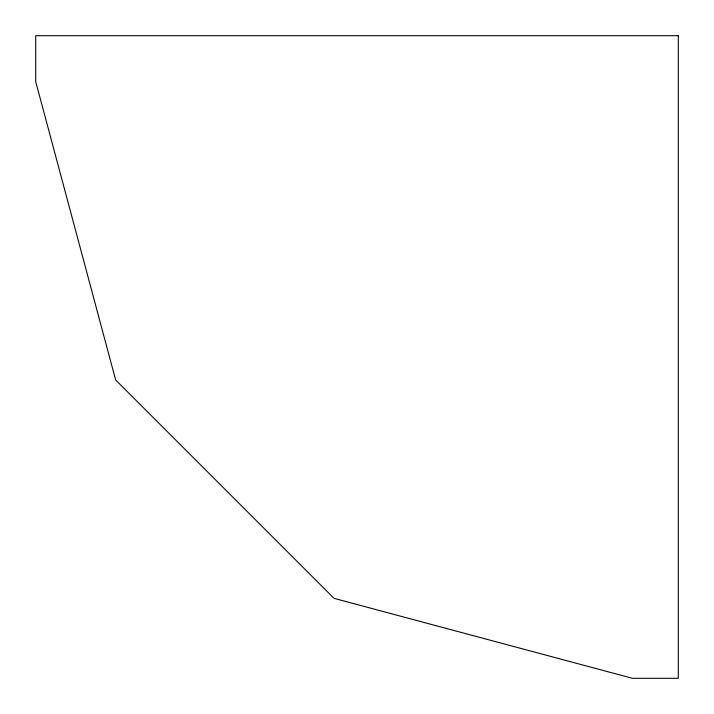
<?xml version="1.0" encoding="UTF-8"?>
<svg xmlns="http://www.w3.org/2000/svg" width="714" height="714" viewBox="0 0 714 714"><rect width="100%" height="100%" fill="white"/><g stroke="black" fill="none" stroke-linecap="round" stroke-linejoin="round"><path stroke-width="1.07" d="M678.3 35.7L35.7 35.7L35.7 81.601L115.641 379.946L334.054 598.359L632.399 678.3L678.3 678.3L678.3 35.7"/></g></svg>
